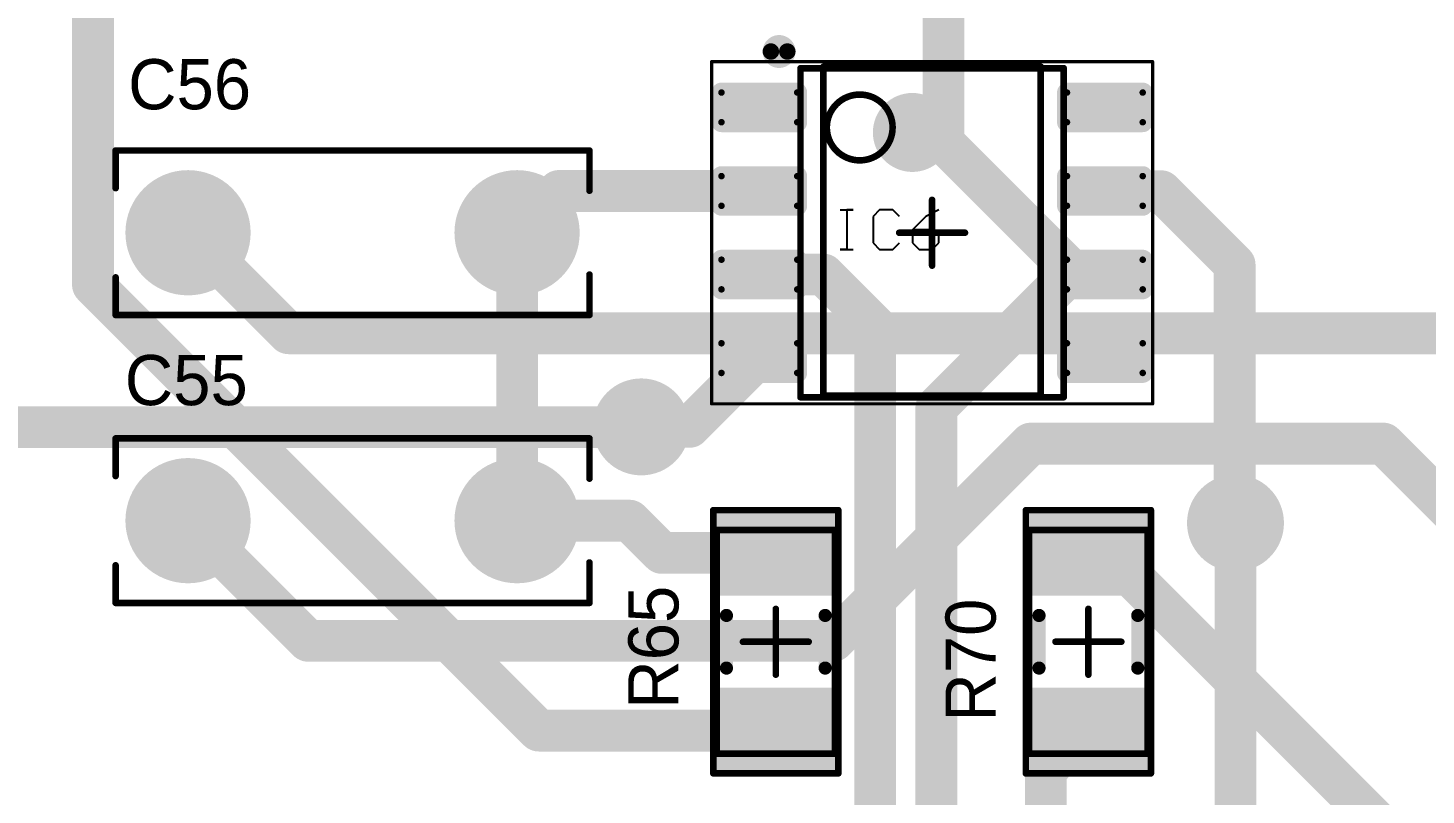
# Model space of a CAD drawing. Header units: millimetres. Extents: x 44 to 108.8, y 43.1 to 119.5.
# Drawn here: x 75.8 to 97.04, y 71.67 to 83.33 of the extents above; entities that cross this region are included whole.
import ezdxf

# ---------------------------------------------------------------- set-up
doc = ezdxf.new("R2010")
doc.units = ezdxf.units.MM
for name, color, linetype in [('BottomLayer', 5, 'Continuous'), ('BottomSolder', 6, 'Continuous'), ('Mechanical1', 6, 'Continuous'), ('Mechanical13', 56, 'Continuous'), ('Mechanical15', 56, 'Continuous'), ('MultiLayer', 9, 'Continuous'), ('TopLayer', 1, 'Continuous'), ('TopOverlay', 2, 'Continuous'), ('TopPaste', 8, 'Continuous'), ('TopSolder', 216, 'Continuous')]:
    doc.layers.add(name, color=color, linetype=linetype)

# ---------------------------------------------------------------- blocks, each defined once
blk = doc.blocks.new('C1206_28')
at = {"layer": 'Mechanical13', "const_width": 0.0999998}
for points in [[(-1.6999966, -0.9000235999999999), (-1.6999966, 0.9000235999999999)], [(1.6999966, 0.9000235999999999), (-1.6999966, 0.9000235999999999)], [(1.6999966, -0.9000235999999999), (1.6999966, 0.9000235999999999)], [(1.6999966, -0.9000235999999999), (-1.6999966, -0.9000235999999999)]]:
    blk.add_lwpolyline(points, dxfattribs=at)
at = {"layer": 'Mechanical13', "const_width": 0.0499999}
for points in [[(-1.72499528, 0.9000235999999999, 1), (-1.67499792, 0.9000235999999999, 1)], [(-1.72499528, 0.9000235999999999, 1), (-1.67499792, 0.9000235999999999, 1)], [(1.67499792, 0.9000235999999999, 1), (1.72499528, 0.9000235999999999, 1)], [(1.67499792, 0.9000235999999999, 1), (1.72499528, 0.9000235999999999, 1)], [(-1.72499528, -0.9000235999999999, 1), (-1.67499792, -0.9000235999999999, 1)], [(-1.72499528, -0.9000235999999999, 1), (-1.67499792, -0.9000235999999999, 1)], [(1.67499792, -0.9000235999999999, 1), (1.72499528, -0.9000235999999999, 1)], [(1.67499792, -0.9000235999999999, 1), (1.72499528, -0.9000235999999999, 1)]]:
    blk.add_lwpolyline(points, format="xyb", close=True, dxfattribs=at)
at = {"layer": 'Mechanical15', "const_width": 0.0999998}
for points in [[(-2.0000214, -0.9500107999999999), (-2.0000214, 0.9500107999999999)], [(2.0000214, 0.9500107999999999), (-2.0000214, 0.9500107999999999)], [(2.0000214, -0.9500107999999999), (2.0000214, 0.9500107999999999)], [(2.54e-05, -0.5000243999999999), (2.54e-05, 0.5000243999999999)], [(0.499999, 0), (-0.499999, 0)], [(2.0000214, -0.9500107999999999), (-2.0000214, -0.9500107999999999)]]:
    blk.add_lwpolyline(points, dxfattribs=at)
at = {"layer": 'Mechanical15', "const_width": 0.0499999}
for points in [[(-2.02502008, 0.9500107999999999, 1), (-1.97502272, 0.9500107999999999, 1)], [(-2.02502008, 0.9500107999999999, 1), (-1.97502272, 0.9500107999999999, 1)], [(1.97502272, 0.9500107999999999, 1), (2.02502008, 0.9500107999999999, 1)], [(1.97502272, 0.9500107999999999, 1), (2.02502008, 0.9500107999999999, 1)], [(-0.02497328, 0.5000243999999999, 1), (0.02502408, 0.5000243999999999, 1)], [(-0.5249976799999999, 0, 1), (-0.47500032, 0, 1)], [(0.47500032, 0, 1), (0.5249976799999999, 0, 1)], [(-0.02497328, -0.5000243999999999, 1), (0.02502408, -0.5000243999999999, 1)], [(-2.02502008, -0.9500107999999999, 1), (-1.97502272, -0.9500107999999999, 1)], [(-2.02502008, -0.9500107999999999, 1), (-1.97502272, -0.9500107999999999, 1)], [(1.97502272, -0.9500107999999999, 1), (2.02502008, -0.9500107999999999, 1)], [(1.97502272, -0.9500107999999999, 1), (2.02502008, -0.9500107999999999, 1)]]:
    blk.add_lwpolyline(points, format="xyb", close=True, dxfattribs=at)
at = {"layer": 'TopLayer'}
for points in [[(-0.7999857, -0.8499983), (-0.7999857, 0.8499983), (-1.8999835, -0.8499983), (-1.8999835, 0.8499983)], [(1.8999835, -0.8499983), (1.8999835, 0.8499983), (0.7999857, -0.8499983), (0.7999857, 0.8499983)]]:
    blk.add_solid(points, dxfattribs=at)
at = {"layer": 'TopOverlay', "const_width": 0.1999996}
for points in [[(0.4000246, 0.7500111999999999), (-0.3999738, 0.7500111999999999)], [(0.4000246, -0.7500111999999999), (-0.3999738, -0.7500111999999999)]]:
    blk.add_lwpolyline(points, dxfattribs=at)
at = {"layer": 'TopOverlay', "const_width": 0.0999998}
for points in [[(-0.4499736999999999, 0.7500111999999999, 1), (-0.3499739, 0.7500111999999999, 1)], [(0.3500247, 0.7500111999999999, 1), (0.4500245, 0.7500111999999999, 1)], [(-0.4499736999999999, -0.7500111999999999, 1), (-0.3499739, -0.7500111999999999, 1)], [(0.3500247, -0.7500111999999999, 1), (0.4500245, -0.7500111999999999, 1)]]:
    blk.add_lwpolyline(points, format="xyb", close=True, dxfattribs=at)
at = {"layer": 'TopPaste'}
for points in [[(-0.7999857, -0.8499983), (-0.7999857, 0.8499983), (-1.8999835, -0.8499983), (-1.8999835, 0.8499983)], [(1.8999835, -0.8499983), (1.8999835, 0.8499983), (0.7999857, -0.8499983), (0.7999857, 0.8499983)]]:
    blk.add_solid(points, dxfattribs=at)
at = {"layer": 'TopSolder'}
for points in [[(-0.6983856999999999, -0.9515982999999999), (-0.6983856999999999, 0.9515982999999999), (-2.0015835, -0.9515982999999999), (-2.0015835, 0.9515982999999999)], [(2.0015835, -0.9515982999999999), (2.0015835, 0.9515982999999999), (0.6983856999999999, -0.9515982999999999), (0.6983856999999999, 0.9515982999999999)]]:
    blk.add_solid(points, dxfattribs=at)
blk = doc.blocks.new('C1206_33')
at = {"layer": 'Mechanical13', "const_width": 0.0999998}
for points in [[(-1.6999966, 0.9000235999999999), (1.6999966, 0.9000235999999999)], [(-1.6999966, 0.9000235999999999), (-1.6999966, -0.9000235999999999)], [(1.6999966, 0.9000235999999999), (1.6999966, -0.9000235999999999)], [(-1.6999966, -0.9000235999999999), (1.6999966, -0.9000235999999999)]]:
    blk.add_lwpolyline(points, dxfattribs=at)
at = {"layer": 'Mechanical13', "const_width": 0.0499999}
for points in [[(-1.72499528, 0.9000235999999999, 1), (-1.67499792, 0.9000235999999999, 1)], [(-1.72499528, 0.9000235999999999, 1), (-1.67499792, 0.9000235999999999, 1)], [(1.67499792, 0.9000235999999999, 1), (1.72499528, 0.9000235999999999, 1)], [(1.67499792, 0.9000235999999999, 1), (1.72499528, 0.9000235999999999, 1)], [(-1.72499528, -0.9000235999999999, 1), (-1.67499792, -0.9000235999999999, 1)], [(-1.72499528, -0.9000235999999999, 1), (-1.67499792, -0.9000235999999999, 1)], [(1.67499792, -0.9000235999999999, 1), (1.72499528, -0.9000235999999999, 1)], [(1.67499792, -0.9000235999999999, 1), (1.72499528, -0.9000235999999999, 1)]]:
    blk.add_lwpolyline(points, format="xyb", close=True, dxfattribs=at)
at = {"layer": 'Mechanical15', "const_width": 0.0999998}
for points in [[(-2.0000214, 0.9500107999999999), (2.0000214, 0.9500107999999999)], [(-2.0000214, 0.9500107999999999), (-2.0000214, -0.9500107999999999)], [(2.0000214, 0.9500107999999999), (2.0000214, -0.9500107999999999)], [(2.54e-05, 0.5000243999999999), (2.54e-05, -0.5000243999999999)], [(-0.499999, 0), (0.499999, 0)], [(-2.0000214, -0.9500107999999999), (2.0000214, -0.9500107999999999)]]:
    blk.add_lwpolyline(points, dxfattribs=at)
at = {"layer": 'Mechanical15', "const_width": 0.0499999}
for points in [[(-2.02502008, 0.9500107999999999, 1), (-1.97502272, 0.9500107999999999, 1)], [(-2.02502008, 0.9500107999999999, 1), (-1.97502272, 0.9500107999999999, 1)], [(1.97502272, 0.9500107999999999, 1), (2.02502008, 0.9500107999999999, 1)], [(1.97502272, 0.9500107999999999, 1), (2.02502008, 0.9500107999999999, 1)], [(-0.02497328, 0.5000243999999999, 1), (0.02502408, 0.5000243999999999, 1)], [(-0.5249976799999999, 0, 1), (-0.47500032, 0, 1)], [(0.47500032, 0, 1), (0.5249976799999999, 0, 1)], [(-0.02497328, -0.5000243999999999, 1), (0.02502408, -0.5000243999999999, 1)], [(-2.02502008, -0.9500107999999999, 1), (-1.97502272, -0.9500107999999999, 1)], [(-2.02502008, -0.9500107999999999, 1), (-1.97502272, -0.9500107999999999, 1)], [(1.97502272, -0.9500107999999999, 1), (2.02502008, -0.9500107999999999, 1)], [(1.97502272, -0.9500107999999999, 1), (2.02502008, -0.9500107999999999, 1)]]:
    blk.add_lwpolyline(points, format="xyb", close=True, dxfattribs=at)
at = {"layer": 'TopLayer'}
for points in [[(-0.7999857, -0.8499983), (-0.7999857, 0.8499983), (-1.8999835, -0.8499983), (-1.8999835, 0.8499983)], [(1.8999835, -0.8499983), (1.8999835, 0.8499983), (0.7999857, -0.8499983), (0.7999857, 0.8499983)]]:
    blk.add_solid(points, dxfattribs=at)
at = {"layer": 'TopOverlay', "const_width": 0.1999996}
for points in [[(-0.3999738, 0.7500111999999999), (0.4000246, 0.7500111999999999)], [(-0.3999738, -0.7500111999999999), (0.4000246, -0.7500111999999999)]]:
    blk.add_lwpolyline(points, dxfattribs=at)
at = {"layer": 'TopOverlay', "const_width": 0.0999998}
for points in [[(-0.4499736999999999, 0.7500111999999999, 1), (-0.3499739, 0.7500111999999999, 1)], [(0.3500247, 0.7500111999999999, 1), (0.4500245, 0.7500111999999999, 1)], [(-0.4499736999999999, -0.7500111999999999, 1), (-0.3499739, -0.7500111999999999, 1)], [(0.3500247, -0.7500111999999999, 1), (0.4500245, -0.7500111999999999, 1)]]:
    blk.add_lwpolyline(points, format="xyb", close=True, dxfattribs=at)
at = {"layer": 'TopPaste'}
for points in [[(-0.7999857, -0.8499983), (-0.7999857, 0.8499983), (-1.8999835, -0.8499983), (-1.8999835, 0.8499983)], [(1.8999835, -0.8499983), (1.8999835, 0.8499983), (0.7999857, -0.8499983), (0.7999857, 0.8499983)]]:
    blk.add_solid(points, dxfattribs=at)
at = {"layer": 'TopSolder'}
for points in [[(-0.6983856999999999, -0.9515982999999999), (-0.6983856999999999, 0.9515982999999999), (-2.0015835, -0.9515982999999999), (-2.0015835, 0.9515982999999999)], [(2.0015835, -0.9515982999999999), (2.0015835, 0.9515982999999999), (0.6983856999999999, -0.9515982999999999), (0.6983856999999999, 0.9515982999999999)]]:
    blk.add_solid(points, dxfattribs=at)
blk = doc.blocks.new('OPAMP_TL061_41')
at = {"layer": 'Mechanical1'}
for p, q in [((-1.397, 0.34580576), (-1.1970639, 0.34580576)), ((-1.1970639, 0.34580576), (-1.29703322, 0.34580576)), ((-1.29703322, 0.34580576), (-1.29703322, -0.254)), ((-0.79719678, 0.34580576), (-0.89716356, 0.24583644)), ((-0.89716356, 0.24583644), (-0.89716356, -0.15403322)), ((-0.59726068, 0.34580576), (-0.79719678, 0.34580576)), ((-0.4972939, 0.24583644), (-0.59726068, 0.34580576)), ((-0.09742169999999999, 0.24583644), (-0.2973578, 0.04590287999999999)), ((0.10251186, 0.34580576), (-0.09742169999999999, 0.24583644)), ((-0.2973578, 0.04590287999999999), (-0.2973578, -0.15403322)), ((0.00254508, 0.04590287999999999), (-0.2973578, 0.04590287999999999)), ((0.10251186, -0.05406390000000001), (0.00254508, 0.04590287999999999)), ((-0.89716356, -0.15403322), (-0.79719678, -0.254)), ((-0.59726068, -0.254), (-0.4972939, -0.15403322)), ((-0.2973578, -0.15403322), (-0.19739102, -0.254)), ((0.00254508, -0.254), (0.10251186, -0.15403322)), ((0.10251186, -0.15403322), (0.10251186, -0.05406390000000001)), ((-1.29703322, -0.254), (-1.397, -0.254)), ((-1.397, -0.254), (-1.1970639, -0.254)), ((-0.79719678, -0.254), (-0.59726068, -0.254)), ((-0.19739102, -0.254), (0.00254508, -0.254))]:
    blk.add_line(p, q, dxfattribs=at)
at = {"layer": 'Mechanical13', "const_width": 0.0999998}
for points in [[(-1.999996, 2.49997976), (1.999996, 2.49997976)], [(-1.999996, -2.50001024), (-1.999996, 2.49997976)], [(1.999996, -2.50001024), (1.999996, 2.49997976)], [(-1.999996, -2.50001024), (1.999996, -2.50001024)]]:
    blk.add_lwpolyline(points, dxfattribs=at)
at = {"layer": 'Mechanical13'}
for points, const_width in [([(-2.02499468, 2.49997976, 1), (-1.97499732, 2.49997976, 1)], 0.0499999), ([(-2.02499468, 2.49997976, 1), (-1.97499732, 2.49997976, 1)], 0.0499999), ([(1.97499732, 2.49997976, 1), (2.02499468, 2.49997976, 1)], 0.0499999), ([(1.97499732, 2.49997976, 1), (2.02499468, 2.49997976, 1)], 0.0499999), ([(-0.6000013399999999, 1.59999934, 1), (-1.59999934, 1.59999934, 1)], 0.0999998), ([(-1.62499802, 1.59999934, 1), (-1.57500066, 1.59999934, 1)], 0.0499999), ([(-0.62500002, 1.59999934, 1), (-0.5750026599999999, 1.59999934, 1)], 0.0499999), ([(-2.02499468, -2.50001024, 1), (-1.97499732, -2.50001024, 1)], 0.0499999), ([(-2.02499468, -2.50001024, 1), (-1.97499732, -2.50001024, 1)], 0.0499999), ([(1.97499732, -2.50001024, 1), (2.02499468, -2.50001024, 1)], 0.0499999), ([(1.97499732, -2.50001024, 1), (2.02499468, -2.50001024, 1)], 0.0499999)]:
    blk.add_lwpolyline(points, format="xyb", close=True, dxfattribs=dict(at, const_width=const_width))
at = {"layer": 'Mechanical15'}
for points, const_width in [([(-3.350006, 2.60000496), (3.350006, 2.60000496)], 0.0499999), ([(-3.350006, -2.59998464), (-3.350006, 2.60000496)], 0.0499999), ([(3.350006, -2.59998464), (3.350006, 2.60000496)], 0.0499999), ([(0, -0.5000142399999999), (0, 0.49998376)], 0.0999998), ([(-0.5000243999999999, 1.016e-05), (0.5000243999999999, 1.016e-05)], 0.0999998), ([(-3.350006, -2.59998464), (3.350006, -2.59998464)], 0.0499999)]:
    blk.add_lwpolyline(points, dxfattribs=dict(at, const_width=const_width))
for points, const_width in [([(-3.36250534, 2.60000496, 1), (-3.33750666, 2.60000496, 1)], 0.02499868), ([(-3.36250534, 2.60000496, 1), (-3.33750666, 2.60000496, 1)], 0.02499868), ([(3.33750666, 2.60000496, 1), (3.36250534, 2.60000496, 1)], 0.02499868), ([(3.33750666, 2.60000496, 1), (3.36250534, 2.60000496, 1)], 0.02499868), ([(-0.02499868, 0.49998376, 1), (0.02499868, 0.49998376, 1)], 0.0499999), ([(-0.52502308, 1.016e-05, 1), (-0.47502572, 1.016e-05, 1)], 0.0499999), ([(0.47502572, 1.016e-05, 1), (0.52502308, 1.016e-05, 1)], 0.0499999), ([(-0.02499868, -0.5000142399999999, 1), (0.02499868, -0.5000142399999999, 1)], 0.0499999), ([(-3.36250534, -2.59998464, 1), (-3.33750666, -2.59998464, 1)], 0.02499868), ([(-3.36250534, -2.59998464, 1), (-3.33750666, -2.59998464, 1)], 0.02499868), ([(3.33750666, -2.59998464, 1), (3.36250534, -2.59998464, 1)], 0.02499868), ([(3.33750666, -2.59998464, 1), (3.36250534, -2.59998464, 1)], 0.02499868)]:
    blk.add_lwpolyline(points, format="xyb", close=True, dxfattribs=dict(at, const_width=const_width))
at = {"layer": 'TopLayer', "const_width": 0.04949952}
for points in [[(-3.22523866, 2.13050882, 1), (-3.17573914, 2.13050882, 1)], [(-2.07423766, 2.13050882, 1), (-2.02473814, 2.13050882, 1)], [(2.02473814, 2.13050882, 1), (2.07423766, 2.13050882, 1)], [(3.17573914, 2.13050882, 1), (3.22523866, 2.13050882, 1)], [(-3.22523866, 1.6795115, 1), (-3.17573914, 1.6795115, 1)], [(-2.07423766, 1.6795115, 1), (-2.02473814, 1.6795115, 1)], [(2.02473814, 1.6795115, 1), (2.07423766, 1.6795115, 1)], [(3.17573914, 1.6795115, 1), (3.22523866, 1.6795115, 1)], [(-3.22523866, 0.86050882, 1), (-3.17573914, 0.86050882, 1)], [(-2.07423766, 0.86050882, 1), (-2.02473814, 0.86050882, 1)], [(2.02473814, 0.86050882, 1), (2.07423766, 0.86050882, 1)], [(3.17573914, 0.86050882, 1), (3.22523866, 0.86050882, 1)], [(-3.22523866, 0.4095115, 1), (-3.17573914, 0.4095115, 1)], [(-2.07423766, 0.4095115, 1), (-2.02473814, 0.4095115, 1)], [(2.02473814, 0.4095115, 1), (2.07423766, 0.4095115, 1)], [(3.17573914, 0.4095115, 1), (3.22523866, 0.4095115, 1)], [(-3.22523866, -0.40949118, 1), (-3.17573914, -0.40949118, 1)], [(-2.07423766, -0.40949118, 1), (-2.02473814, -0.40949118, 1)], [(2.02473814, -0.40949118, 1), (2.07423766, -0.40949118, 1)], [(3.17573914, -0.40949118, 1), (3.22523866, -0.40949118, 1)], [(-3.22523866, -0.8604884999999999, 1), (-3.17573914, -0.8604884999999999, 1)], [(-2.07423766, -0.8604884999999999, 1), (-2.02473814, -0.8604884999999999, 1)], [(2.02473814, -0.8604884999999999, 1), (2.07423766, -0.8604884999999999, 1)], [(3.17573914, -0.8604884999999999, 1), (3.22523866, -0.8604884999999999, 1)], [(-3.22523866, -1.67949118, 1), (-3.17573914, -1.67949118, 1)], [(-2.07423766, -1.67949118, 1), (-2.02473814, -1.67949118, 1)], [(2.02473814, -1.67949118, 1), (2.07423766, -1.67949118, 1)], [(3.17573914, -1.67949118, 1), (3.22523866, -1.67949118, 1)], [(-3.22523866, -2.1304885, 1), (-3.17573914, -2.1304885, 1)], [(-2.07423766, -2.1304885, 1), (-2.02473814, -2.1304885, 1)], [(2.02473814, -2.1304885, 1), (2.07423766, -2.1304885, 1)], [(3.17573914, -2.1304885, 1), (3.22523866, -2.1304885, 1)]]:
    blk.add_lwpolyline(points, format="xyb", close=True, dxfattribs=at)
at = {"layer": 'TopLayer'}
for points in [[(-1.99998838, 1.6795115), (-1.99998838, 2.13050882), (-3.24998842, 1.6795115), (-3.24998842, 2.13050882)], [(-2.0494879, 1.63001198), (-2.0494879, 2.18000834), (-3.200488899999999, 1.63001198), (-3.200488899999999, 2.18000834)], [(3.24998842, 1.6795115), (3.24998842, 2.13050882), (1.99998838, 1.6795115), (1.99998838, 2.13050882)], [(3.200488899999999, 1.63001198), (3.200488899999999, 2.18000834), (2.0494879, 1.63001198), (2.0494879, 2.18000834)], [(-1.99998838, 0.4095115), (-1.99998838, 0.86050882), (-3.24998842, 0.4095115), (-3.24998842, 0.86050882)], [(-2.0494879, 0.36001198), (-2.0494879, 0.91000834), (-3.200488899999999, 0.36001198), (-3.200488899999999, 0.91000834)], [(3.24998842, 0.4095115), (3.24998842, 0.86050882), (1.99998838, 0.4095115), (1.99998838, 0.86050882)], [(3.200488899999999, 0.36001198), (3.200488899999999, 0.91000834), (2.0494879, 0.36001198), (2.0494879, 0.91000834)], [(-1.99998838, -0.8604884999999999), (-1.99998838, -0.40949118), (-3.24998842, -0.8604884999999999), (-3.24998842, -0.40949118)], [(-2.0494879, -0.9099880199999999), (-2.0494879, -0.35999166), (-3.200488899999999, -0.9099880199999999), (-3.200488899999999, -0.35999166)], [(3.24998842, -0.8604884999999999), (3.24998842, -0.40949118), (1.99998838, -0.8604884999999999), (1.99998838, -0.40949118)], [(3.200488899999999, -0.9099880199999999), (3.200488899999999, -0.35999166), (2.0494879, -0.9099880199999999), (2.0494879, -0.35999166)], [(-1.99998838, -2.1304885), (-1.99998838, -1.67949118), (-3.24998842, -2.1304885), (-3.24998842, -1.67949118)], [(-2.0494879, -2.17998802), (-2.0494879, -1.62999166), (-3.200488899999999, -2.17998802), (-3.200488899999999, -1.62999166)], [(3.24998842, -2.1304885), (3.24998842, -1.67949118), (1.99998838, -2.1304885), (1.99998838, -1.67949118)], [(3.200488899999999, -2.17998802), (3.200488899999999, -1.62999166), (2.0494879, -2.17998802), (2.0494879, -1.62999166)]]:
    blk.add_solid(points, dxfattribs=at)
at = {"layer": 'TopOverlay'}
for points, const_width in [([(-2.19999814, 2.75400008, 1), (-2.45000018, 2.75400008, 1)], 0.2499995), ([(-2.51249942, 2.75400008, 1), (-2.38750094, 2.75400008, 1)], 0.12499848), ([(-2.26249738, 2.75400008, 1), (-2.1374989, 2.75400008, 1)], 0.12499848), ([(-1.67599868, 2.52400816, 1), (-1.62600132, 2.52400816, 1)], 0.0499999), ([(-1.67599868, 2.52400816, 1), (-1.62600132, 2.52400816, 1)], 0.0499999), ([(1.62600132, 2.52400816, 1), (1.67599868, 2.52400816, 1)], 0.0499999), ([(1.62600132, 2.52400816, 1), (1.67599868, 2.52400816, 1)], 0.0499999), ([(0, 1.524, 1), (-0.5999987999999999, 1.524, 1)], 0.5999987999999999), ([(-0.7499985, 1.524, 1), (-0.4499991, 1.524, 1)], 0.2999994), ([(-0.1499997, 1.524, 1), (0.1499997, 1.524, 1)], 0.2999994), ([(-1.67599868, -2.47598184, 1), (-1.62600132, -2.47598184, 1)], 0.0499999), ([(-1.67599868, -2.47598184, 1), (-1.62600132, -2.47598184, 1)], 0.0499999), ([(1.62600132, -2.47598184, 1), (1.67599868, -2.47598184, 1)], 0.0499999), ([(1.62600132, -2.47598184, 1), (1.67599868, -2.47598184, 1)], 0.0499999)]:
    blk.add_lwpolyline(points, format="xyb", close=True, dxfattribs=dict(at, const_width=const_width))
at = {"layer": 'TopOverlay', "const_width": 0.0999998}
for points in [[(-1.651, 2.52400816), (1.651, 2.52400816)], [(-1.651, -2.47598184), (-1.651, 2.52400816)], [(1.651, -2.47598184), (1.651, 2.52400816)], [(-1.651, -2.47598184), (1.651, -2.47598184)]]:
    blk.add_lwpolyline(points, dxfattribs=at)
at = {"layer": 'TopPaste', "const_width": 0.04949952}
for points in [[(-3.22523866, 2.13050882, 1), (-3.17573914, 2.13050882, 1)], [(-2.07423766, 2.13050882, 1), (-2.02473814, 2.13050882, 1)], [(2.02473814, 2.13050882, 1), (2.07423766, 2.13050882, 1)], [(3.17573914, 2.13050882, 1), (3.22523866, 2.13050882, 1)], [(-3.22523866, 1.6795115, 1), (-3.17573914, 1.6795115, 1)], [(-2.07423766, 1.6795115, 1), (-2.02473814, 1.6795115, 1)], [(2.02473814, 1.6795115, 1), (2.07423766, 1.6795115, 1)], [(3.17573914, 1.6795115, 1), (3.22523866, 1.6795115, 1)], [(-3.22523866, 0.86050882, 1), (-3.17573914, 0.86050882, 1)], [(-2.07423766, 0.86050882, 1), (-2.02473814, 0.86050882, 1)], [(2.02473814, 0.86050882, 1), (2.07423766, 0.86050882, 1)], [(3.17573914, 0.86050882, 1), (3.22523866, 0.86050882, 1)], [(-3.22523866, 0.4095115, 1), (-3.17573914, 0.4095115, 1)], [(-2.07423766, 0.4095115, 1), (-2.02473814, 0.4095115, 1)], [(2.02473814, 0.4095115, 1), (2.07423766, 0.4095115, 1)], [(3.17573914, 0.4095115, 1), (3.22523866, 0.4095115, 1)], [(-3.22523866, -0.40949118, 1), (-3.17573914, -0.40949118, 1)], [(-2.07423766, -0.40949118, 1), (-2.02473814, -0.40949118, 1)], [(2.02473814, -0.40949118, 1), (2.07423766, -0.40949118, 1)], [(3.17573914, -0.40949118, 1), (3.22523866, -0.40949118, 1)], [(-3.22523866, -0.8604884999999999, 1), (-3.17573914, -0.8604884999999999, 1)], [(-2.07423766, -0.8604884999999999, 1), (-2.02473814, -0.8604884999999999, 1)], [(2.02473814, -0.8604884999999999, 1), (2.07423766, -0.8604884999999999, 1)], [(3.17573914, -0.8604884999999999, 1), (3.22523866, -0.8604884999999999, 1)], [(-3.22523866, -1.67949118, 1), (-3.17573914, -1.67949118, 1)], [(-2.07423766, -1.67949118, 1), (-2.02473814, -1.67949118, 1)], [(2.02473814, -1.67949118, 1), (2.07423766, -1.67949118, 1)], [(3.17573914, -1.67949118, 1), (3.22523866, -1.67949118, 1)], [(-3.22523866, -2.1304885, 1), (-3.17573914, -2.1304885, 1)], [(-2.07423766, -2.1304885, 1), (-2.02473814, -2.1304885, 1)], [(2.02473814, -2.1304885, 1), (2.07423766, -2.1304885, 1)], [(3.17573914, -2.1304885, 1), (3.22523866, -2.1304885, 1)]]:
    blk.add_lwpolyline(points, format="xyb", close=True, dxfattribs=at)
at = {"layer": 'TopPaste'}
for points in [[(-1.99998838, 1.6795115), (-1.99998838, 2.13050882), (-3.24998842, 1.6795115), (-3.24998842, 2.13050882)], [(-2.0494879, 1.63001198), (-2.0494879, 2.18000834), (-3.200488899999999, 1.63001198), (-3.200488899999999, 2.18000834)], [(3.24998842, 1.6795115), (3.24998842, 2.13050882), (1.99998838, 1.6795115), (1.99998838, 2.13050882)], [(3.200488899999999, 1.63001198), (3.200488899999999, 2.18000834), (2.0494879, 1.63001198), (2.0494879, 2.18000834)], [(-1.99998838, 0.4095115), (-1.99998838, 0.86050882), (-3.24998842, 0.4095115), (-3.24998842, 0.86050882)], [(-2.0494879, 0.36001198), (-2.0494879, 0.91000834), (-3.200488899999999, 0.36001198), (-3.200488899999999, 0.91000834)], [(3.24998842, 0.4095115), (3.24998842, 0.86050882), (1.99998838, 0.4095115), (1.99998838, 0.86050882)], [(3.200488899999999, 0.36001198), (3.200488899999999, 0.91000834), (2.0494879, 0.36001198), (2.0494879, 0.91000834)], [(-1.99998838, -0.8604884999999999), (-1.99998838, -0.40949118), (-3.24998842, -0.8604884999999999), (-3.24998842, -0.40949118)], [(-2.0494879, -0.9099880199999999), (-2.0494879, -0.35999166), (-3.200488899999999, -0.9099880199999999), (-3.200488899999999, -0.35999166)], [(3.24998842, -0.8604884999999999), (3.24998842, -0.40949118), (1.99998838, -0.8604884999999999), (1.99998838, -0.40949118)], [(3.200488899999999, -0.9099880199999999), (3.200488899999999, -0.35999166), (2.0494879, -0.9099880199999999), (2.0494879, -0.35999166)], [(-1.99998838, -2.1304885), (-1.99998838, -1.67949118), (-3.24998842, -2.1304885), (-3.24998842, -1.67949118)], [(-2.0494879, -2.17998802), (-2.0494879, -1.62999166), (-3.200488899999999, -2.17998802), (-3.200488899999999, -1.62999166)], [(3.24998842, -2.1304885), (3.24998842, -1.67949118), (1.99998838, -2.1304885), (1.99998838, -1.67949118)], [(3.200488899999999, -2.17998802), (3.200488899999999, -1.62999166), (2.0494879, -2.17998802), (2.0494879, -1.62999166)]]:
    blk.add_solid(points, dxfattribs=at)
at = {"layer": 'TopSolder', "const_width": 0.15109952}
for points in [[(-3.27603866, 2.13050882, 1), (-3.12493914, 2.13050882, 1)], [(-2.12503766, 2.13050882, 1), (-1.97393814, 2.13050882, 1)], [(1.97393814, 2.13050882, 1), (2.12503766, 2.13050882, 1)], [(3.12493914, 2.13050882, 1), (3.27603866, 2.13050882, 1)], [(-3.27603866, 1.6795115, 1), (-3.12493914, 1.6795115, 1)], [(-2.12503766, 1.6795115, 1), (-1.97393814, 1.6795115, 1)], [(1.97393814, 1.6795115, 1), (2.12503766, 1.6795115, 1)], [(3.12493914, 1.6795115, 1), (3.27603866, 1.6795115, 1)], [(-3.27603866, 0.86050882, 1), (-3.12493914, 0.86050882, 1)], [(-2.12503766, 0.86050882, 1), (-1.97393814, 0.86050882, 1)], [(1.97393814, 0.86050882, 1), (2.12503766, 0.86050882, 1)], [(3.12493914, 0.86050882, 1), (3.27603866, 0.86050882, 1)], [(-3.27603866, 0.4095115, 1), (-3.12493914, 0.4095115, 1)], [(-2.12503766, 0.4095115, 1), (-1.97393814, 0.4095115, 1)], [(1.97393814, 0.4095115, 1), (2.12503766, 0.4095115, 1)], [(3.12493914, 0.4095115, 1), (3.27603866, 0.4095115, 1)], [(-3.27603866, -0.40949118, 1), (-3.12493914, -0.40949118, 1)], [(-2.12503766, -0.40949118, 1), (-1.97393814, -0.40949118, 1)], [(1.97393814, -0.40949118, 1), (2.12503766, -0.40949118, 1)], [(3.12493914, -0.40949118, 1), (3.27603866, -0.40949118, 1)], [(-3.27603866, -0.8604884999999999, 1), (-3.12493914, -0.8604884999999999, 1)], [(-2.12503766, -0.8604884999999999, 1), (-1.97393814, -0.8604884999999999, 1)], [(1.97393814, -0.8604884999999999, 1), (2.12503766, -0.8604884999999999, 1)], [(3.12493914, -0.8604884999999999, 1), (3.27603866, -0.8604884999999999, 1)], [(-3.27603866, -1.67949118, 1), (-3.12493914, -1.67949118, 1)], [(-2.12503766, -1.67949118, 1), (-1.97393814, -1.67949118, 1)], [(1.97393814, -1.67949118, 1), (2.12503766, -1.67949118, 1)], [(3.12493914, -1.67949118, 1), (3.27603866, -1.67949118, 1)], [(-3.27603866, -2.1304885, 1), (-3.12493914, -2.1304885, 1)], [(-2.12503766, -2.1304885, 1), (-1.97393814, -2.1304885, 1)], [(1.97393814, -2.1304885, 1), (2.12503766, -2.1304885, 1)], [(3.12493914, -2.1304885, 1), (3.27603866, -2.1304885, 1)]]:
    blk.add_lwpolyline(points, format="xyb", close=True, dxfattribs=at)
at = {"layer": 'TopSolder'}
for points in [[(-1.89838838, 1.6795115), (-1.89838838, 2.13050882), (-3.35158842, 1.6795115), (-3.35158842, 2.13050882)], [(-2.0494879, 1.52841198), (-2.0494879, 2.28160834), (-3.200488899999999, 1.52841198), (-3.200488899999999, 2.28160834)], [(3.35158842, 1.6795115), (3.35158842, 2.13050882), (1.89838838, 1.6795115), (1.89838838, 2.13050882)], [(3.200488899999999, 1.52841198), (3.200488899999999, 2.28160834), (2.0494879, 1.52841198), (2.0494879, 2.28160834)], [(-1.89838838, 0.4095115), (-1.89838838, 0.86050882), (-3.35158842, 0.4095115), (-3.35158842, 0.86050882)], [(-2.0494879, 0.25841198), (-2.0494879, 1.01160834), (-3.200488899999999, 0.25841198), (-3.200488899999999, 1.01160834)], [(3.35158842, 0.4095115), (3.35158842, 0.86050882), (1.89838838, 0.4095115), (1.89838838, 0.86050882)], [(3.200488899999999, 0.25841198), (3.200488899999999, 1.01160834), (2.0494879, 0.25841198), (2.0494879, 1.01160834)], [(-1.89838838, -0.8604884999999999), (-1.89838838, -0.40949118), (-3.35158842, -0.8604884999999999), (-3.35158842, -0.40949118)], [(-2.0494879, -1.01158802), (-2.0494879, -0.25839166), (-3.200488899999999, -1.01158802), (-3.200488899999999, -0.25839166)], [(3.35158842, -0.8604884999999999), (3.35158842, -0.40949118), (1.89838838, -0.8604884999999999), (1.89838838, -0.40949118)], [(3.200488899999999, -1.01158802), (3.200488899999999, -0.25839166), (2.0494879, -1.01158802), (2.0494879, -0.25839166)], [(-1.89838838, -2.1304885), (-1.89838838, -1.67949118), (-3.35158842, -2.1304885), (-3.35158842, -1.67949118)], [(-2.0494879, -2.28158802), (-2.0494879, -1.52839166), (-3.200488899999999, -2.28158802), (-3.200488899999999, -1.52839166)], [(3.35158842, -2.1304885), (3.35158842, -1.67949118), (1.89838838, -2.1304885), (1.89838838, -1.67949118)], [(3.200488899999999, -2.28158802), (3.200488899999999, -1.52839166), (2.0494879, -2.28158802), (2.0494879, -1.52839166)]]:
    blk.add_solid(points, dxfattribs=at)
blk = doc.blocks.new('CAPACITOR_22NF__47NF__100NF_54')
at = {"layer": 'BottomLayer', "const_width": 0.8499983}
for points in [[(-0.4250004199999999, 1.016e-05, 1), (0.4250004199999999, 1.016e-05, 1)], [(4.57498958, 1.016e-05, 1), (5.424990419999999, 1.016e-05, 1)]]:
    blk.add_lwpolyline(points, format="xyb", close=True, dxfattribs=at)
at = {"layer": 'BottomSolder', "const_width": 0.9515982999999999}
for points in [[(-0.47580042, 1.016e-05, 1), (0.47580042, 1.016e-05, 1)], [(4.52418958, 1.016e-05, 1), (5.47579042, 1.016e-05, 1)]]:
    blk.add_lwpolyline(points, format="xyb", close=True, dxfattribs=at)
at = {"layer": 'MultiLayer', "const_width": 0.8499983}
for points in [[(-0.4250004199999999, 1.016e-05, 1), (0.4250004199999999, 1.016e-05, 1)], [(4.57498958, 1.016e-05, 1), (5.424990419999999, 1.016e-05, 1)]]:
    blk.add_lwpolyline(points, format="xyb", close=True, dxfattribs=at)
at = {"layer": 'TopLayer', "const_width": 0.8499983}
for points in [[(-0.4250004199999999, 1.016e-05, 1), (0.4250004199999999, 1.016e-05, 1)], [(4.57498958, 1.016e-05, 1), (5.424990419999999, 1.016e-05, 1)]]:
    blk.add_lwpolyline(points, format="xyb", close=True, dxfattribs=at)
at = {"layer": 'TopOverlay', "const_width": 0.0999998}
for points in [[(-1.1000232, 0.67798696), (-1.1000232, 1.24999496)], [(-1.1000232, 1.24999496), (6.1000132, 1.24999496)], [(6.1000132, 0.63902336), (6.1000132, 1.24999496)], [(-1.1000232, -1.24997464), (-1.1000232, -0.67801744)], [(6.1000132, -1.24997464), (6.1000132, -0.6349898399999999)], [(-1.1000232, -1.24997464), (6.1000132, -1.24997464)]]:
    blk.add_lwpolyline(points, dxfattribs=at)
at = {"layer": 'TopOverlay', "const_width": 0.0499999}
for points in [[(-1.12502188, 1.24999496, 1), (-1.07502452, 1.24999496, 1)], [(-1.12502188, 1.24999496, 1), (-1.07502452, 1.24999496, 1)], [(6.07501452, 1.24999496, 1), (6.12501188, 1.24999496, 1)], [(6.07501452, 1.24999496, 1), (6.12501188, 1.24999496, 1)], [(-1.12502188, 0.67798696, 1), (-1.07502452, 0.67798696, 1)], [(6.07501452, 0.63902336, 1), (6.12501188, 0.63902336, 1)], [(-1.12502188, -0.67801744, 1), (-1.07502452, -0.67801744, 1)], [(6.07501452, -0.6349898399999999, 1), (6.12501188, -0.6349898399999999, 1)], [(-1.12502188, -1.24997464, 1), (-1.07502452, -1.24997464, 1)], [(-1.12502188, -1.24997464, 1), (-1.07502452, -1.24997464, 1)], [(6.07501452, -1.24997464, 1), (6.12501188, -1.24997464, 1)], [(6.07501452, -1.24997464, 1), (6.12501188, -1.24997464, 1)]]:
    blk.add_lwpolyline(points, format="xyb", close=True, dxfattribs=at)
at = {"layer": 'TopSolder', "const_width": 0.9515982999999999}
for points in [[(-0.47580042, 1.016e-05, 1), (0.47580042, 1.016e-05, 1)], [(4.52418958, 1.016e-05, 1), (5.47579042, 1.016e-05, 1)]]:
    blk.add_lwpolyline(points, format="xyb", close=True, dxfattribs=at)
blk = doc.blocks.new('CAPACITOR_22NF__47NF__100NF_55')
at = {"layer": 'BottomLayer', "const_width": 0.8499983}
for points in [[(-0.4249801, -1.524e-05, 1), (0.42502074, -1.524e-05, 1)], [(4.5750099, -1.524e-05, 1), (5.425010739999999, -1.524e-05, 1)]]:
    blk.add_lwpolyline(points, format="xyb", close=True, dxfattribs=at)
at = {"layer": 'BottomSolder', "const_width": 0.9515982999999999}
for points in [[(-0.4757801, -1.524e-05, 1), (0.47582074, -1.524e-05, 1)], [(4.5242099, -1.524e-05, 1), (5.47581074, -1.524e-05, 1)]]:
    blk.add_lwpolyline(points, format="xyb", close=True, dxfattribs=at)
at = {"layer": 'MultiLayer', "const_width": 0.8499983}
for points in [[(-0.4249801, -1.524e-05, 1), (0.42502074, -1.524e-05, 1)], [(4.5750099, -1.524e-05, 1), (5.425010739999999, -1.524e-05, 1)]]:
    blk.add_lwpolyline(points, format="xyb", close=True, dxfattribs=at)
at = {"layer": 'TopLayer', "const_width": 0.8499983}
for points in [[(-0.4249801, -1.524e-05, 1), (0.42502074, -1.524e-05, 1)], [(4.5750099, -1.524e-05, 1), (5.425010739999999, -1.524e-05, 1)]]:
    blk.add_lwpolyline(points, format="xyb", close=True, dxfattribs=at)
at = {"layer": 'TopOverlay', "const_width": 0.0999998}
for points in [[(-1.10000288, 1.25002036), (6.09998272, 1.25002036)], [(-1.10000288, 0.67801236), (-1.10000288, 1.25002036)], [(6.09998272, 0.63899796), (6.09998272, 1.25002036)], [(-1.10000288, -1.25000004), (-1.10000288, -0.67799204)], [(6.09998272, -1.25000004), (6.09998272, -0.63501524)], [(-1.10000288, -1.25000004), (6.09998272, -1.25000004)]]:
    blk.add_lwpolyline(points, dxfattribs=at)
at = {"layer": 'TopOverlay', "const_width": 0.0499999}
for points in [[(-1.12500156, 1.25002036, 1), (-1.0750042, 1.25002036, 1)], [(-1.12500156, 1.25002036, 1), (-1.0750042, 1.25002036, 1)], [(6.07498404, 1.25002036, 1), (6.124981399999999, 1.25002036, 1)], [(6.07498404, 1.25002036, 1), (6.124981399999999, 1.25002036, 1)], [(-1.12500156, 0.67801236, 1), (-1.0750042, 0.67801236, 1)], [(6.07498404, 0.63899796, 1), (6.124981399999999, 0.63899796, 1)], [(-1.12500156, -0.67799204, 1), (-1.0750042, -0.67799204, 1)], [(6.07498404, -0.63501524, 1), (6.124981399999999, -0.63501524, 1)], [(-1.12500156, -1.25000004, 1), (-1.0750042, -1.25000004, 1)], [(-1.12500156, -1.25000004, 1), (-1.0750042, -1.25000004, 1)], [(6.07498404, -1.25000004, 1), (6.124981399999999, -1.25000004, 1)], [(6.07498404, -1.25000004, 1), (6.124981399999999, -1.25000004, 1)]]:
    blk.add_lwpolyline(points, format="xyb", close=True, dxfattribs=at)
at = {"layer": 'TopSolder', "const_width": 0.9515982999999999}
for points in [[(-0.4757801, -1.524e-05, 1), (0.47582074, -1.524e-05, 1)], [(4.5242099, -1.524e-05, 1), (5.47581074, -1.524e-05, 1)]]:
    blk.add_lwpolyline(points, format="xyb", close=True, dxfattribs=at)

msp = doc.modelspace()

# ---------------------------------------------------------------- linework, layer by layer
at = {"layer": 'BottomLayer', "const_width": 0.635}
for points in [[(78.2285456, 80.21701), (79.75635559999999, 78.68919999999999)], [(79.75635559999999, 78.68919999999999), (100.15601, 78.68919999999999)], [(63.11540844, 77.26320843999999), (85.11180843999999, 77.26320843999999)], [(85.11180843999999, 77.26320843999999), (85.1154, 77.26679999999999)], [(88.0364, 74.0156), (91.03359999999999, 77.0128)], [(91.03359999999999, 77.0128), (96.39299999999999, 77.0128)], [(96.39299999999999, 77.0128), (100.33, 73.07579999999999)], [(78.2285964, 75.84170759999999), (80.05470399999999, 74.0156)], [(94.1451, 68.5419), (94.1451, 75.8063)], [(80.05470399999999, 74.0156), (88.0364, 74.0156)]]:
    msp.add_lwpolyline(points, dxfattribs=at)
at = {"layer": 'BottomLayer'}
for points, const_width in [([(78.06979559999999, 80.21701, 1), (78.38729559999999, 80.21701, 1)], 0.3175), ([(79.5976056, 78.68919999999999, 1), (79.91510559999999, 78.68919999999999, 1)], 0.3175), ([(79.5976056, 78.68919999999999, 1), (79.91510559999999, 78.68919999999999, 1)], 0.3175), ([(84.79789999999998, 77.26679999999999, 1), (85.4329, 77.26679999999999, 1)], 0.635), ([(84.95305843999999, 77.26320843999999, 1), (85.27055844, 77.26320843999999, 1)], 0.3175), ([(84.95305843999999, 77.26320843999999, 1), (85.27055844, 77.26320843999999, 1)], 0.3175), ([(84.95665, 77.26679999999999, 1), (85.27414999999999, 77.26679999999999, 1)], 0.3175), ([(90.87485, 77.0128, 1), (91.19235, 77.0128, 1)], 0.3175), ([(90.87485, 77.0128, 1), (91.19235, 77.0128, 1)], 0.3175), ([(96.23424999999999, 77.0128, 1), (96.55175, 77.0128, 1)], 0.3175), ([(96.23424999999999, 77.0128, 1), (96.55175, 77.0128, 1)], 0.3175), ([(93.82759999999999, 75.8063, 1), (94.4626, 75.8063, 1)], 0.635), ([(78.06984639999999, 75.84170759999999, 1), (78.3873464, 75.84170759999999, 1)], 0.3175), ([(93.98635, 75.8063, 1), (94.30385, 75.8063, 1)], 0.3175), ([(79.89595399999999, 74.0156, 1), (80.213454, 74.0156, 1)], 0.3175), ([(79.89595399999999, 74.0156, 1), (80.213454, 74.0156, 1)], 0.3175), ([(87.87765, 74.0156, 1), (88.19514999999998, 74.0156, 1)], 0.3175), ([(87.87765, 74.0156, 1), (88.19514999999998, 74.0156, 1)], 0.3175)]:
    msp.add_lwpolyline(points, format="xyb", close=True, dxfattribs=dict(at, const_width=const_width))
at = {"layer": 'BottomSolder', "const_width": 0.7366}
for points in [[(84.74709999999999, 77.26679999999999, 1), (85.4837, 77.26679999999999, 1)], [(93.7768, 75.8063, 1), (94.51339999999999, 75.8063, 1)]]:
    msp.add_lwpolyline(points, format="xyb", close=True, dxfattribs=at)
at = {"layer": 'MultiLayer', "const_width": 0.635}
for points in [[(84.79789999999998, 77.26679999999999, 1), (85.4329, 77.26679999999999, 1)], [(93.82759999999999, 75.8063, 1), (94.4626, 75.8063, 1)]]:
    msp.add_lwpolyline(points, format="xyb", close=True, dxfattribs=at)
at = {"layer": 'TopLayer', "const_width": 0.635}
for points in [[(76.7842, 79.4258), (76.7842, 90.1446)], [(89.70899, 81.58861254), (89.70899, 86.56698967999999)], [(89.70899, 81.58861254), (91.29209325999999, 80.00550928)], [(83.2285356, 80.21701), (83.86353559999999, 80.85200999999999)], [(83.86353559999999, 80.85200999999999), (86.9100116, 80.85200999999999)], [(92.1599884, 80.85200999999999), (92.1637984, 80.84819999999999)], [(92.1637984, 80.84819999999999), (93.0148, 80.84819999999999)], [(93.0148, 80.84819999999999), (94.13239999999999, 79.7306)], [(83.2285356, 78.02885079999999), (83.2285356, 80.21701)], [(91.29209325999999, 80.00550928), (91.2920958, 80.00550928)], [(91.2920958, 80.00550928), (91.71559507999999, 79.58201)], [(86.9100116, 79.58201), (87.884, 79.58201)], [(87.884, 79.58201), (88.67139999999999, 78.79460999999999)], [(89.5994652, 77.5598652), (91.62160999999999, 79.58201)], [(91.71559507999999, 79.58201), (92.1599884, 79.58201)], [(94.13239999999999, 75.81899999999999), (94.13239999999999, 79.7306)], [(76.7842, 79.4258), (83.5584308, 72.6515692)], [(88.67139999999999, 62.3824), (88.67139999999999, 78.79460999999999)], [(85.84818999999999, 77.26679999999999), (86.89339999999999, 78.31200999999999)], [(86.89339999999999, 78.31200999999999), (86.9100116, 78.31200999999999)], [(83.2285356, 78.02885079999999), (83.2285864, 78.0288)], [(83.2285864, 75.84170759999999), (83.2285864, 78.0288)], [(89.5994652, 70.6410068), (89.5994652, 77.5598652)], [(85.1154, 77.26679999999999), (85.84818999999999, 77.26679999999999)], [(83.2285864, 75.84170759999999), (84.93759999999999, 75.84170759999999)], [(84.93759999999999, 75.84170759999999), (85.42776919999999, 75.3515384)], [(94.13239999999999, 75.81899999999999), (94.1451, 75.8063)], [(85.42776919999999, 75.3515384), (87.15999839999999, 75.3515384)], [(91.9100016, 75.3515384), (92.21000099999999, 75.3515384)], [(92.21000099999999, 75.3515384), (96.37295939999998, 71.18858)], [(83.5584308, 72.6515692), (87.15999839999999, 72.6515692)], [(91.37750075999999, 72.41906775999999), (91.6100022, 72.6515692)], [(91.6100022, 72.6515692), (91.9100016, 72.6515692)], [(91.37750075999999, 72.16239314), (91.37750075999999, 72.41906775999999)], [(91.26219999999999, 72.04709238), (91.37750075999999, 72.16239314)], [(91.26219999999999, 63.2714), (91.26219999999999, 72.04709238)]]:
    msp.add_lwpolyline(points, dxfattribs=at)
at = {"layer": 'TopLayer'}
for points, const_width in [([(89.55023999999999, 81.58861254, 1), (89.86774, 81.58861254, 1)], 0.3175), ([(89.55023999999999, 81.58861254, 1), (89.86774, 81.58861254, 1)], 0.3175), ([(83.7047856, 80.85200999999999, 1), (84.0222856, 80.85200999999999, 1)], 0.3175), ([(83.7047856, 80.85200999999999, 1), (84.0222856, 80.85200999999999, 1)], 0.3175), ([(86.75126159999999, 80.85200999999999, 1), (87.06876159999999, 80.85200999999999, 1)], 0.3175), ([(92.00123839999999, 80.85200999999999, 1), (92.3187384, 80.85200999999999, 1)], 0.3175), ([(92.00504839999999, 80.84819999999999, 1), (92.32254839999999, 80.84819999999999, 1)], 0.3175), ([(92.00504839999999, 80.84819999999999, 1), (92.32254839999999, 80.84819999999999, 1)], 0.3175), ([(92.85605, 80.84819999999999, 1), (93.17354999999999, 80.84819999999999, 1)], 0.3175), ([(92.85605, 80.84819999999999, 1), (93.17354999999999, 80.84819999999999, 1)], 0.3175), ([(83.0697856, 80.21701, 1), (83.3872856, 80.21701, 1)], 0.3175), ([(83.0697856, 80.21701, 1), (83.3872856, 80.21701, 1)], 0.3175), ([(91.13334325999999, 80.00550928, 1), (91.45084326, 80.00550928, 1)], 0.3175), ([(91.13334325999999, 80.00550928, 1), (91.45084326, 80.00550928, 1)], 0.3175), ([(91.1333458, 80.00550928, 1), (91.4508458, 80.00550928, 1)], 0.3175), ([(91.1333458, 80.00550928, 1), (91.4508458, 80.00550928, 1)], 0.3175), ([(86.75126159999999, 79.58201, 1), (87.06876159999999, 79.58201, 1)], 0.3175), ([(87.72524999999999, 79.58201, 1), (88.04275, 79.58201, 1)], 0.3175), ([(87.72524999999999, 79.58201, 1), (88.04275, 79.58201, 1)], 0.3175), ([(91.46286, 79.58201, 1), (91.78035999999999, 79.58201, 1)], 0.3175), ([(91.55684508, 79.58201, 1), (91.87434508, 79.58201, 1)], 0.3175), ([(91.55684508, 79.58201, 1), (91.87434508, 79.58201, 1)], 0.3175), ([(92.00123839999999, 79.58201, 1), (92.3187384, 79.58201, 1)], 0.3175), ([(93.97364999999999, 79.7306, 1), (94.29115, 79.7306, 1)], 0.3175), ([(93.97364999999999, 79.7306, 1), (94.29115, 79.7306, 1)], 0.3175), ([(76.62545, 79.4258, 1), (76.94295, 79.4258, 1)], 0.3175), ([(76.62545, 79.4258, 1), (76.94295, 79.4258, 1)], 0.3175), ([(88.51265, 78.79460999999999, 1), (88.83015, 78.79460999999999, 1)], 0.3175), ([(88.51265, 78.79460999999999, 1), (88.83015, 78.79460999999999, 1)], 0.3175), ([(86.73465, 78.31200999999999, 1), (87.05215, 78.31200999999999, 1)], 0.3175), ([(86.73465, 78.31200999999999, 1), (87.05215, 78.31200999999999, 1)], 0.3175), ([(86.75126159999999, 78.31200999999999, 1), (87.06876159999999, 78.31200999999999, 1)], 0.3175), ([(83.0697856, 78.02885079999999, 1), (83.3872856, 78.02885079999999, 1)], 0.3175), ([(83.0697856, 78.02885079999999, 1), (83.3872856, 78.02885079999999, 1)], 0.3175), ([(83.06983639999999, 78.0288, 1), (83.3873364, 78.0288, 1)], 0.3175), ([(83.06983639999999, 78.0288, 1), (83.3873364, 78.0288, 1)], 0.3175), ([(84.79789999999998, 77.26679999999999, 1), (85.4329, 77.26679999999999, 1)], 0.635), ([(89.4407152, 77.5598652, 1), (89.7582152, 77.5598652, 1)], 0.3175), ([(89.4407152, 77.5598652, 1), (89.7582152, 77.5598652, 1)], 0.3175), ([(84.95665, 77.26679999999999, 1), (85.27414999999999, 77.26679999999999, 1)], 0.3175), ([(85.68944, 77.26679999999999, 1), (86.00693999999999, 77.26679999999999, 1)], 0.3175), ([(85.68944, 77.26679999999999, 1), (86.00693999999999, 77.26679999999999, 1)], 0.3175), ([(93.82759999999999, 75.8063, 1), (94.4626, 75.8063, 1)], 0.635), ([(83.06983639999999, 75.84170759999999, 1), (83.3873364, 75.84170759999999, 1)], 0.3175), ([(83.06983639999999, 75.84170759999999, 1), (83.3873364, 75.84170759999999, 1)], 0.3175), ([(84.77885, 75.84170759999999, 1), (85.09635, 75.84170759999999, 1)], 0.3175), ([(84.77885, 75.84170759999999, 1), (85.09635, 75.84170759999999, 1)], 0.3175), ([(93.97364999999999, 75.81899999999999, 1), (94.29115, 75.81899999999999, 1)], 0.3175), ([(93.97364999999999, 75.81899999999999, 1), (94.29115, 75.81899999999999, 1)], 0.3175), ([(93.98635, 75.8063, 1), (94.30385, 75.8063, 1)], 0.3175), ([(85.26901919999999, 75.3515384, 1), (85.5865192, 75.3515384, 1)], 0.3175), ([(85.26901919999999, 75.3515384, 1), (85.5865192, 75.3515384, 1)], 0.3175), ([(87.0012484, 75.3515384, 1), (87.3187484, 75.3515384, 1)], 0.3175), ([(91.7512516, 75.3515384, 1), (92.06875159999998, 75.3515384, 1)], 0.3175), ([(92.051251, 75.3515384, 1), (92.36875099999999, 75.3515384, 1)], 0.3175), ([(92.051251, 75.3515384, 1), (92.36875099999999, 75.3515384, 1)], 0.3175), ([(83.3996808, 72.6515692, 1), (83.7171808, 72.6515692, 1)], 0.3175), ([(83.3996808, 72.6515692, 1), (83.7171808, 72.6515692, 1)], 0.3175), ([(87.0012484, 72.6515692, 1), (87.3187484, 72.6515692, 1)], 0.3175), ([(91.45125219999998, 72.6515692, 1), (91.7687522, 72.6515692, 1)], 0.3175), ([(91.45125219999998, 72.6515692, 1), (91.7687522, 72.6515692, 1)], 0.3175), ([(91.7512516, 72.6515692, 1), (92.06875159999998, 72.6515692, 1)], 0.3175), ([(91.21875075999999, 72.41906775999999, 1), (91.53625076, 72.41906775999999, 1)], 0.3175), ([(91.21875075999999, 72.41906775999999, 1), (91.53625076, 72.41906775999999, 1)], 0.3175), ([(91.21875075999999, 72.16239314, 1), (91.53625076, 72.16239314, 1)], 0.3175), ([(91.21875075999999, 72.16239314, 1), (91.53625076, 72.16239314, 1)], 0.3175), ([(91.10345, 72.04709238, 1), (91.42094999999999, 72.04709238, 1)], 0.3175), ([(91.10345, 72.04709238, 1), (91.42094999999999, 72.04709238, 1)], 0.3175)]:
    msp.add_lwpolyline(points, format="xyb", close=True, dxfattribs=dict(at, const_width=const_width))
at = {"layer": 'TopSolder', "const_width": 0.7366}
for points in [[(84.74709999999999, 77.26679999999999, 1), (85.4837, 77.26679999999999, 1)], [(93.7768, 75.8063, 1), (94.51339999999999, 75.8063, 1)]]:
    msp.add_lwpolyline(points, format="xyb", close=True, dxfattribs=at)

# ---------------------------------------------------------------- block references
for name, p, rotation in [('OPAMP_TL061_41', (89.535, 80.21699983999999), 360), ('CAPACITOR_22NF__47NF__100NF_54', (78.2285456, 80.21699983999999), 360), ('CAPACITOR_22NF__47NF__100NF_55', (78.22857608, 75.84172283999999), 360), ('C1206_33', (87.15999839999999, 74.0015538), 90), ('C1206_28', (91.9100016, 74.0015538), 270)]:
    msp.add_blockref(name, p, dxfattribs=dict(rotation=rotation))

# ---------------------------------------------------------------- texts
at = {"layer": 'TopOverlay'}
for s, p in [('C56', (77.31793019999999, 82.09292446)), ('C55', (77.2671302, 77.59712446))]:
    msp.add_text(s, height=0.7619999999999999, dxfattribs=at).set_placement(p)
for s, p in [('R65', (85.68087512, 72.98432951999999)), ('R70', (90.50087818, 72.78743888))]:
    msp.add_text(s, height=0.7619999999999999, rotation=90, dxfattribs=at).set_placement(p)

doc.saveas('drawing.dxf')
